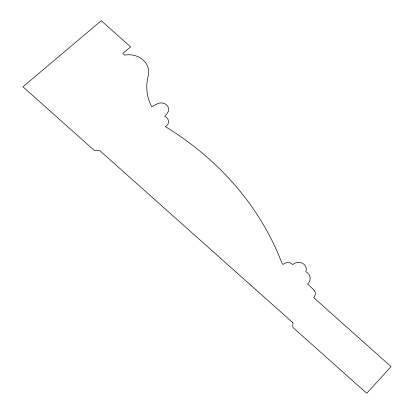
<?xml version="1.0" encoding="UTF-8"?>
<svg xmlns="http://www.w3.org/2000/svg" width="414" height="414" viewBox="0 0 414 414"><rect width="100%" height="100%" fill="white"/><g stroke="black" fill="none" stroke-linecap="round" stroke-linejoin="round"><path stroke-width="0.62" d="M292.926 322.775L292.822 327.402L366.752 393.3L391.064 366.623L313.595 297.562A6.748 5.853 -2.2 0 0 313.289 289.376L307.659 284.087A9.496 8.233 -2.2 0 0 305.739 271.537A7.794 6.759 -2.2 0 0 302.634 263.351A7.794 6.759 -2.2 0 0 292.75 264.603A6.143 5.325 -2.2 0 0 283.083 264.499L281.836 263.004A316.301 274.197 -2.2 0 0 165.352 126.643A6.764 5.863 -2.2 0 0 168.529 121.312A6.764 5.863 -2.2 0 0 164.694 116.381L167.618 112.794A7.602 6.593 -2.2 0 0 166.666 104.975A7.602 6.593 -2.2 0 0 157.744 103.603L151.767 106.791A55.331 47.967 -2.2 0 1 148.269 75.803A20.177 17.491 -2.2 0 0 124.63 55.119L122.798 53.484L130.617 46.88L101.249 20.7L22.936 86.821L94.33 150.463L99.66 150.499L292.926 322.775"/></g></svg>
